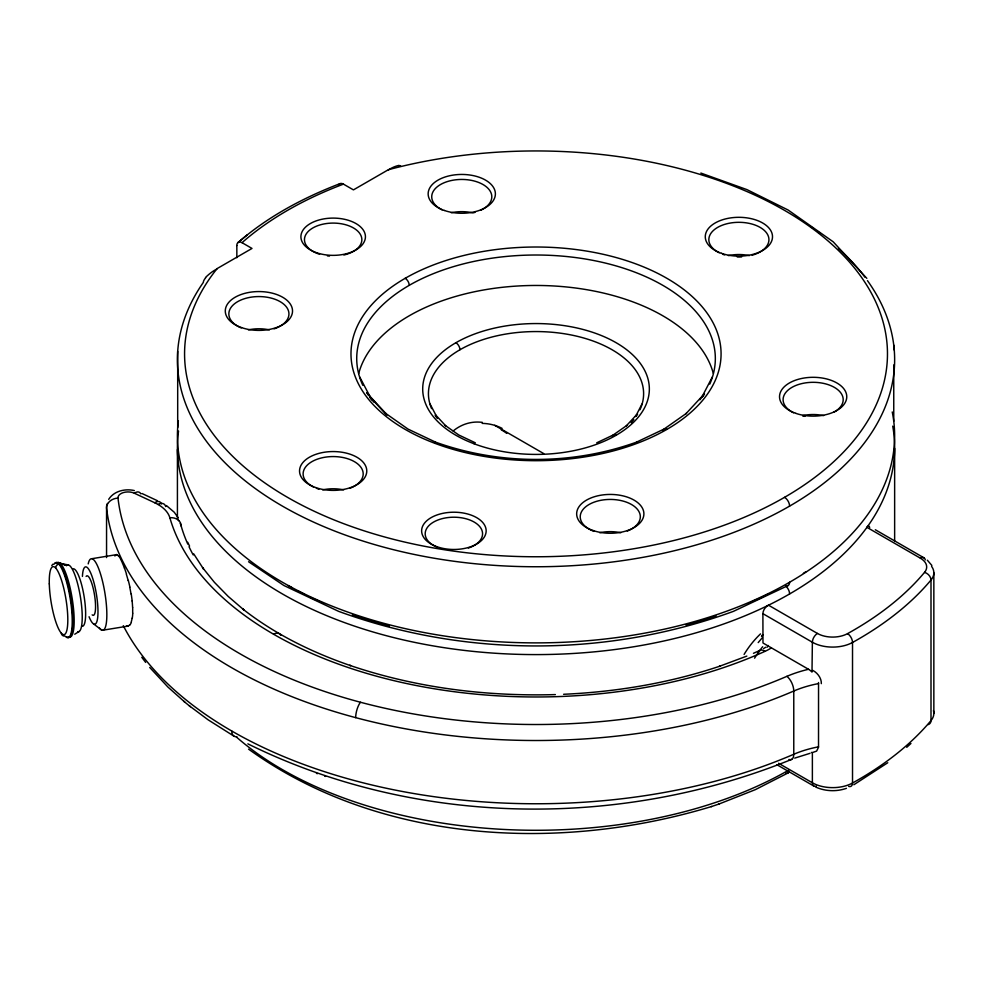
<?xml version="1.0" encoding="UTF-8"?>
<svg xmlns="http://www.w3.org/2000/svg" width="983" height="983" viewBox="0 0 983 983"><rect width="100%" height="100%" fill="white"/><g stroke="black" fill="none" stroke-linecap="round" stroke-linejoin="round"><path stroke-width="1.47" d="M177.419 518.201L177.419 449.538M933.85 572.831L933.85 713.388M818.47 682.521A8.552 6.082 44.4 0 1 818.544 683.603L818.52 747.264L816.615 751.11L812.376 752.573L812.376 782.787A7.176 4.141 -60 0 0 816.32 786.216M132.68 613.134L132.68 607.482M132.201 618.098L131.255 622.042M635.522 416.559L641.973 404.05M701.788 397.267L712.319 376.993M114.888 555.997L115.933 554.781A37.121 6.684 79.4 0 1 117.235 554.719M767.059 647.281L768.251 645.487M108.695 499.364C113.917 490.959 125.173 488.44 134.339 490.566M699.933 399.762L704.074 393.986M51.78 565.581L52.861 564.181M758.2 642.599L762.415 637.586M129.916 624.709L128.331 626.024M626.282 425.885L636.308 415.047M702.575 395.768L685.913 413.757L686.515 413.278L664.004 429.104L636.579 442.104M906.731 747.313L910.958 743.467M238.353 242.285C268.027 216.506 303.219 197.767 339.786 183.723M237.714 242.813L247.372 234.765M887.772 762.734L853.846 784.741M626.871 425.406L613.281 434.965L596.73 442.817M74.745 634.219L79.205 631.43M763.545 648.583L765.696 647.244M788.12 772.921L755.362 789.644L718.745 804.119M788.12 585.524L733.49 611.328C607.273 657.48 464.775 657.48 338.557 611.328L283.927 585.524L248.576 561.748M753.47 653.29L760.006 650.402M791.757 759.343C619.511 829.345 415.231 826.642 247.863 743.848M746.834 656.091L719.212 666.4L720.084 666.105C669.656 683.038 616.697 691.897 563.603 694.281M794.719 758.114L809.992 753.334M248.576 749.144C380.04 843.881 560.371 852.433 711.753 806.478M711.213 806.65L719.31 803.922M846.449 788.329C836.57 791.807 825.315 791.426 815.767 787.076M637.058 441.945C572.389 465.254 499.659 465.254 434.99 441.945M91.947 558.688L116.559 554.645M102.76 630.214L127.421 626.196M398.852 165.648L399.491 165.636M555.358 694.588C485.835 696.578 415.649 687.756 349.678 665.331L350.562 665.626C312.029 652.356 274.835 634.207 242.69 608.944L243.845 609.878L228.191 596.423L214.405 582.317L202.547 567.621L203.53 569.01L193.712 553.871M482.321 422.346L481.019 422.235A57.604 45.734 82.5 0 0 453.163 430.984M62.359 563.849L68.024 564.856M316.477 773.363L317.374 773.67M324.709 776.14L325.57 776.435M700.854 173.057L746.933 189.608L788.12 210.018L833.203 241.806L866.834 278.349M58.329 562.485L65.652 565.164L59.582 562.89M142.007 493.515L157.292 500.666M106.557 557.582L106.557 507.892A11.477 9.351 -6.3 0 1 118.009 498.098A10.039 5.8 0 0 1 123.416 492.569A10.039 5.8 0 0 1 134.352 493.22L154.736 502.755A11.477 5.898 -64.9 0 1 161.458 503.91M475.317 442.817L458.754 434.965L445.176 425.406M435.469 442.104L408.043 429.104L385.533 413.278L386.122 413.757L369.473 395.768M338.521 185.271A7.323 4.227 60 0 1 343.46 184.14L353.438 189.879L388.346 169.727A351.447 202.903 0 0 1 883.803 324.623A351.447 202.903 0 0 1 485.393 554.645A351.447 202.903 0 0 1 217.108 268.592L252.004 248.441L242.027 242.678A7.323 4.227 60 0 0 236.792 245.504M875.325 529.751L923.959 557.828M866.945 527.343L920.371 558.184A7.176 4.141 -60 0 1 925.322 559.88M494.732 425.307L543.771 453.618M817.451 633.457L768.509 605.196A7.2 4.546 -54.7 0 0 762.894 613.761L762.98 642.993L808.518 669.288A13.787 7.962 60 0 1 811.995 672.065L812.376 642.243A7.176 4.141 -60 0 1 817.451 633.457A21.515 12.423 0 0 0 847.555 633.63A369.375 213.262 0 0 0 924.548 572.364A21.515 12.423 0 0 0 920.371 558.184M762.98 613.711L812.376 642.243A28.691 16.564 0 0 0 852.519 642.477A376.55 217.403 0 0 0 930.999 580.019A28.691 16.564 0 0 0 931.589 566.38M778.573 763.275L812.376 782.787A28.691 16.564 0 0 0 852.519 783.021A376.55 217.403 0 0 0 930.999 720.576A28.691 16.564 0 0 0 933.445 710.611M776.816 764.676L813.863 786.068M234.101 736.242L208.126 719.826L189.24 705.733M117.26 554.867L118.845 556.353M166.422 505.557L174.224 512.217L178.341 517.93M93.668 623.984L101.446 629.906M149.723 667.457L167.982 687.105L184.829 702.132M183.649 701.186L190.395 706.679M927.35 560.212L931.859 565.434M435.727 415.047L445.766 425.885M370.259 397.267L386.835 415.17M141.773 657.295L145.656 662.395M367.151 392.831L373.773 402.072M120.614 559.13L122.482 562.976M430.075 404.05L436.219 415.748M359.729 376.993L369.952 396.456M187.704 542.26L189.572 546.155M124.472 567.977L126.463 573.912M128.331 580.412L129.916 587.072M131.255 594.064L132.201 601.018M894.641 448.395L894.641 541.449M893.756 345.119L893.756 349.69M893.756 364.914L893.756 421.252M236.842 245.541L236.842 257.718M177.69 351.361L177.69 427.494M319.573 254.241A28.691 16.564 0 0 1 311.672 228.67A28.691 16.564 0 0 1 356.596 230.096A28.691 16.564 0 0 1 343.89 255.015M329.502 256.084A28.691 16.564 0 0 1 327.425 255.887M242.027 242.678A351.447 202.903 0 0 1 343.46 184.116M388.359 169.924A41.802 24.133 -60 0 1 398.901 165.414M205.545 277.452A39.357 22.72 -60 0 1 217.083 268.912M436.759 547.064A28.691 16.564 0 0 1 433.343 522.206A28.691 16.564 0 0 1 476.485 523.57A28.691 16.564 0 0 1 468.375 548.059M867.461 280.634A358.623 207.044 0 0 1 537.664 566.749A358.623 207.044 0 0 1 203.346 282.391A3.391 1.954 -60 0 1 203.8 280.61A8.306 4.804 -60 0 1 205.668 277.759M809.746 225.93A358.623 207.044 0 0 1 813.285 228.388M816.775 230.882A358.623 207.044 0 0 1 820.178 233.401M838.438 248.429A358.623 207.044 0 0 1 864.942 277.206M784.532 497.324A7.176 4.141 60 0 1 789.607 506.11M892.245 411.963A358.623 207.044 0 0 1 543.697 642.833A358.623 207.044 0 0 1 178.353 420.785M789.607 582.243A7.176 4.141 60 0 1 786.031 585.77M805.937 571.639A351.447 202.903 0 0 1 803.381 573.384M768.411 593.904A351.447 202.903 0 0 1 750.987 602.223M715.993 615.972A351.447 202.903 0 0 1 686.109 625.163M389.329 626.085A351.447 202.903 0 0 1 352.369 614.694M322.326 602.788A351.447 202.903 0 0 1 310.247 597.197M303.722 593.953A351.447 202.903 0 0 1 298.611 591.299M292.16 587.809A351.447 202.903 0 0 1 288.216 585.573M399.467 165.685A8.908 5.148 -60 0 1 400.56 165.771M662.861 431.07A5.738 3.318 60 0 1 666.867 429.399M362.825 385.324A179.311 103.522 0 0 1 534.899 255.015A179.311 103.522 0 0 1 709.787 384.083M704.516 393.937A179.311 103.522 0 0 1 702.931 396.358M371.672 399.934A179.311 103.522 0 0 1 369.94 397.55M368.306 395.154A179.311 103.522 0 0 1 366.77 392.721M405.168 278.3A5.738 3.318 60 0 1 409.235 285.328M358.721 373.552A179.311 103.522 0 0 1 535.784 285.463A179.311 103.522 0 0 1 713.253 373.294M612.372 436.047A5.738 3.318 60 0 1 616.157 435.248M431.598 408.621A107.589 62.113 0 0 1 537.025 331.566A107.589 62.113 0 0 1 639.945 409.751M637.574 414.187A107.589 62.113 0 0 1 636.173 416.362M633.814 419.569A107.589 62.113 0 0 1 631.135 422.702M437.41 418.512A107.589 62.113 0 0 1 435.15 415.281M455.891 342.723A5.738 3.318 60 0 1 459.946 349.751M501.256 429.817A71.599 57.96 -43.5 0 1 506.749 433.38M482.149 423.378A68.527 55.073 -65.4 0 1 502.08 428.355M719.249 252.778A30.043 17.338 0 0 1 718.978 226.668A30.043 17.338 0 0 1 763.84 229.997A30.043 17.338 0 0 1 752.13 255.224M741.624 256.919A30.043 17.338 0 0 1 737.238 256.968M724.668 254.929A30.043 17.338 0 0 1 722.775 254.29M728.391 255.617A30.043 17.338 0 0 1 749.39 255.617M442.141 209.907A30.043 17.338 0 0 1 440.273 184.669A30.043 17.338 0 0 1 484.017 185.136A30.043 17.338 0 0 1 480.552 210.313M475.01 212.353A30.043 17.338 0 0 1 473.007 212.869M451.271 212.746A30.043 17.338 0 0 1 472.27 212.746M240.982 327.831A30.043 17.338 0 0 1 237.407 301.793A30.043 17.338 0 0 1 282.563 303.231A30.043 17.338 0 0 1 274.085 328.875M248.404 329.87A30.043 17.338 0 0 1 269.403 329.87M313.528 487.027A30.043 17.338 0 0 1 312.176 461.494A30.043 17.338 0 0 1 356.362 462.895A30.043 17.338 0 0 1 350.181 488.182M318.934 489.178A30.043 17.338 0 0 1 317.042 488.539M322.657 489.866A30.043 17.338 0 0 1 343.657 489.866M594.162 531.41A30.043 17.338 0 0 1 587.306 505.594A30.043 17.338 0 0 1 632.524 505.115A30.043 17.338 0 0 1 627.301 531.053M599.777 532.737A30.043 17.338 0 0 1 620.777 532.737M793.514 412.774A30.043 17.338 0 0 1 791.143 387.843A30.043 17.338 0 0 1 834.383 387.388A30.043 17.338 0 0 1 833.596 412.356M805.016 416.337A30.043 17.338 0 0 1 802.927 415.956M802.644 415.612A30.043 17.338 0 0 1 823.643 415.612M761.518 636.271A67.114 32.881 -55.8 0 1 762.599 634.969M754.588 658.168A66.328 36.482 -53.4 0 1 762.648 646.74M928.185 724.618A7.176 5.271 39.9 0 0 930.999 720.576L930.999 580.019A7.176 5.271 39.9 0 0 924.548 572.364M848.661 786.412A7.176 4.055 61 0 0 852.519 783.021L852.519 642.477A7.176 4.055 61 0 0 847.555 633.63M866.945 527.429A7.52 2.236 -77.3 0 1 869.672 527.539M892.724 426.143A358.623 207.044 0 0 1 540.269 654.58A358.623 207.044 0 0 1 178.55 431.033M786.031 586.298A7.176 4.141 60 0 1 789.607 593.953M193.221 554.94A359.692 207.671 0 0 1 189.043 546.781M187.778 544.054A359.692 207.671 0 0 1 181.167 526.028A53.795 31.063 0 0 0 180.184 523.337M154.736 502.755A42.318 24.428 0 0 1 169.85 517.746A11.477 9.24 -16 0 1 181.167 526.028M177.628 518.987A53.795 31.063 0 0 1 178.783 520.695M123.293 625.667A430.345 248.453 0 0 0 793.773 754.268A86.074 49.691 0 0 1 818.532 746.834M236.878 736.734A11.477 6.623 -60 0 1 231.718 730.996M788.919 759.478A11.477 5.615 66.6 0 0 793.773 754.268L793.773 691.024A11.477 5.615 66.6 0 0 786.891 676.341A418.869 241.83 0 0 1 360.478 702.255A418.869 241.83 0 0 1 118.009 498.098M107.454 503.443A21.515 12.423 0 0 0 106.557 507.892A430.345 248.453 0 0 0 355.674 717.639A430.345 248.453 0 0 0 793.773 691.024A86.074 49.691 0 0 1 818.532 683.59M132.754 613.269A36.985 10.432 78 0 1 132.263 618.221M131.341 622.313A37.121 9.928 79.5 0 1 129.965 624.869M128.331 626.06A37.121 9.597 82.3 0 1 126.463 625.913M118.82 556.206A36.985 6.451 77.4 0 1 120.59 558.922M122.494 563.222A36.985 6.402 77.1 0 1 124.46 568.211M126.377 574.318A37.121 7.348 78 0 1 128.183 580.67M129.731 587.146A37.121 9.019 78.5 0 1 131.034 593.99M132.115 600.945A36.985 10.26 78.1 0 1 132.594 607.371M134.352 493.22A11.477 5.898 -64.9 0 1 140.852 493.884M355.674 717.639A11.477 3.932 -75.1 0 1 360.478 702.255M786.891 676.341A97.55 56.314 0 0 1 808.518 669.288M758.421 652.429A11.477 5.775 65.6 0 1 765.007 651.336A47.344 27.327 0 0 0 771.385 647.858M765.007 651.336A371.169 214.294 0 0 1 169.85 517.746M273.569 634.219A11.477 6.623 -60 0 1 280.88 635.301M158.03 504.463A11.477 6.623 -60 0 1 165.783 506.589M88.2 563.91A36.224 7.95 80.8 0 1 104.591 591.176A36.224 7.95 80.8 0 1 99.308 627.842M82.425 576.419A29.048 6.377 80.8 0 1 91.222 574.232A29.048 6.377 80.8 0 1 97.907 614.83A29.048 6.377 80.8 0 1 89.06 616.734M86.111 576.431A20.016 4.399 80.8 0 1 94.552 595.157A20.016 4.399 80.8 0 1 92.169 614.854M66.389 565.753A33.852 7.434 80.8 0 1 80.176 595.538A33.852 7.434 80.8 0 1 77.718 631.676M73.16 568.801A29.121 6.389 80.8 0 1 84.169 596.89A29.121 6.389 80.8 0 1 82.265 626.306M56.51 563.48A37.747 8.282 80.8 0 1 72.115 598.082A37.747 8.282 80.8 0 1 68.466 636.677M59.594 564.009A3.588 3.318 -42.1 0 1 60.934 564.058M55.134 563.443A38.018 8.343 80.8 0 1 71.083 599.691A38.018 8.343 80.8 0 1 66.488 636.652M53.942 564.303A38.018 8.343 80.8 0 1 70.162 598.401A38.018 8.343 80.8 0 1 65.787 636.775M55.736 568.076A3.588 3.318 -42.1 0 1 58.894 564.131M65.062 636.062A3.588 3.318 -42.1 0 1 61.327 633.224M788.292 770.389A358.623 207.044 0 0 1 236.448 737.053M789.374 771.237A7.176 4.141 60 0 1 786.031 773.179M744.094 654.432A67.508 45.722 -49.4 0 1 760.498 633.888M761.997 635.694A67.95 33.619 -57.9 0 1 762.882 634.576M812.843 670.418A12.251 8.65 45.1 0 1 821.321 683.64M811.995 752.523A13.787 7.962 60 0 1 811.38 752.413M316.514 252.692A32.279 18.64 0 0 0 365.43 237.063A32.279 18.64 0 0 0 317.534 220.425A32.279 18.64 0 0 0 316.514 252.692M437.238 546.806A32.279 18.64 0 0 0 486.155 531.189A32.279 18.64 0 0 0 438.258 514.539A32.279 18.64 0 0 0 437.238 546.806M434.855 443.308A185.05 106.84 0 0 0 720.797 359.704A185.05 106.84 0 0 0 452.413 258.541A185.05 106.84 0 0 0 434.855 443.308M474.076 443.775A113.328 65.431 0 0 0 649.173 392.573A113.328 65.431 0 0 0 484.816 330.62A113.328 65.431 0 0 0 474.076 443.775M721.547 253.356A33.619 19.414 0 0 0 772.503 237.075A33.619 19.414 0 0 0 722.616 219.737A33.619 19.414 0 0 0 721.547 253.356M444.427 210.485A33.619 19.414 0 0 0 495.383 194.216A33.619 19.414 0 0 0 445.496 176.866A33.619 19.414 0 0 0 444.427 210.485M241.56 327.609A33.619 19.414 0 0 0 292.516 311.328A33.619 19.414 0 0 0 242.629 293.991A33.619 19.414 0 0 0 241.56 327.609M315.813 487.605A33.619 19.414 0 0 0 366.77 471.324A33.619 19.414 0 0 0 316.882 453.986A33.619 19.414 0 0 0 315.813 487.605M592.933 530.476A33.619 19.414 0 0 0 643.89 514.195A33.619 19.414 0 0 0 594.002 496.857A33.619 19.414 0 0 0 592.933 530.476M795.8 413.351A33.619 19.414 0 0 0 846.756 397.071A33.619 19.414 0 0 0 796.869 379.733A33.619 19.414 0 0 0 795.8 413.351M49.297 583.877A34.43 7.557 80.8 0 0 63.797 634.662A34.43 7.557 80.8 0 0 62.482 583.423A34.43 7.557 80.8 0 0 49.297 583.877"/></g></svg>
